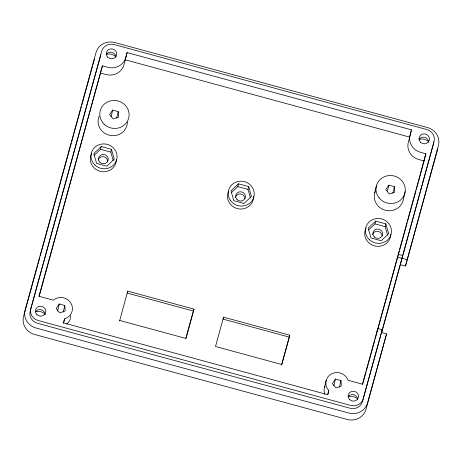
<?xml version="1.0" encoding="UTF-8"?>
<svg xmlns="http://www.w3.org/2000/svg" width="462" height="462" viewBox="0 0 462 462"><rect width="100%" height="100%" fill="white"/><g stroke="black" fill="none" stroke-linecap="round" stroke-linejoin="round"><path stroke-width="0.69" d="M39.137 296.569L102.425 65.829L107.785 67.285A14.703 13.97 13.4 0 0 125.681 57.675L127.085 52.587L411.469 129.88L409.742 137.127L125.358 59.835L127.085 52.587M57.531 311.226L59.252 303.99L64.813 305.503L65.148 310.984L59.794 312.866L56.15 308.541L59.252 303.99M94.109 155.405L100.56 149.313L101.224 146.529L111.469 149.313L114.27 159.13L106.826 166.164L96.581 163.375L93.78 153.563L101.224 146.529M63.248 312.075L64.813 305.503M111.099 116.643L112.67 110.066L118.226 111.579L118.561 117.065L113.213 118.942L109.569 114.616L112.67 110.066M63.502 323.412L64.599 318.803A11.434 10.863 13.4 0 0 70.877 303.089A11.434 10.863 13.4 0 0 53.332 300.173L38.952 296.263L102.425 65.829M116.661 118.156L118.226 111.579M113.236 160.603L110.805 152.096L111.469 149.313M193.474 311.076L193.942 309.113L127.731 291.118L127.264 293.081L193.474 311.076L185.961 338.357M231.26 192.758L237.763 186.602L238.427 183.818L248.672 186.608L251.472 196.419L244.028 203.453L233.784 200.664L230.983 190.852L238.427 183.818M250.45 197.979L248.007 189.385L248.672 186.608M289.322 337.121L289.79 335.164L223.579 317.169L223.111 319.127L289.322 337.121L281.618 365.09M324.52 387.462L326.247 380.214M374.722 192.908L376.449 185.66M327.864 394.565L328.805 390.609A11.434 10.863 13.4 0 1 331.456 373.914A11.434 10.863 13.4 0 1 348.053 380.272L362.433 384.182L377.766 328.517L382.178 329.718L381.514 332.496L386.561 333.87L365.985 409.43A15.356 14.588 13.4 0 1 347.297 419.467L34.535 334.459A15.356 14.588 13.4 0 1 23.591 316.366L37.578 265.592M333.876 385.631L335.441 379.054L341.002 380.567L341.337 386.053L335.984 387.93L332.34 383.604L335.441 379.054M368.514 229.984L374.965 223.891L375.629 221.113L385.874 223.897L388.675 233.708L381.231 240.742L370.986 237.959L368.185 228.141L375.629 221.113M339.431 387.144L341.002 380.567M387.289 191.707L388.854 185.129L394.415 186.642L394.75 192.128L389.397 194.005L385.753 189.68L388.854 185.129M392.85 193.22L394.415 186.642M387.641 235.181L385.21 226.675L385.874 223.897M405.174 191.655L403.447 198.903A14.703 13.97 13.4 0 1 385.377 210.279A14.703 13.97 13.4 0 1 375.161 191.58M377.766 328.517L377.102 331.3L425.906 153.748L420.541 152.293A14.703 13.97 13.4 0 1 410.065 134.968L411.469 129.88M418.636 181.121L425.906 153.748M381.704 332.686L434.026 141.482A10.129 9.621 13.4 0 0 426.807 129.545L114.05 44.543A10.129 9.621 13.4 0 0 101.721 51.166L30.827 308.529A10.129 9.621 13.4 0 0 38.046 320.466L350.808 405.469A10.129 9.621 13.4 0 0 363.138 398.85L382.178 329.718M400.427 264.709L405.474 266.077L438.409 145.634A15.356 14.588 13.4 0 0 427.466 127.541L114.703 42.533A15.356 14.588 13.4 0 0 96.015 52.57L25.121 309.938A15.356 14.588 13.4 0 0 36.065 328.032L348.827 413.04A15.356 14.588 13.4 0 0 367.521 402.997L386.561 333.87M37.959 264.2L39.876 257.242M40.258 255.85L71.298 143.168M71.679 141.776L73.597 134.817M73.978 133.431L81.451 106.3M81.838 104.909L92.567 65.956M92.949 64.564L94.479 59.003M100.866 54.637L30.169 311.313A10.129 9.621 13.4 0 0 37.387 323.244L350.144 408.246A10.129 9.621 13.4 0 0 362.474 401.628L433.368 144.26A10.129 9.621 13.4 0 0 433.691 141.77M125.358 59.835L123.955 64.923A14.703 13.97 13.4 0 1 106.058 74.532L100.699 73.077M64.599 318.803L63.479 322.874L327.685 394.681L328.805 390.609M119.566 321.044L127.731 291.118M193.942 309.113L185.863 338.438L119.652 320.443M223.579 317.169L215.5 346.494L281.71 364.489L289.79 335.164M409.563 137.763L408.339 142.215A14.703 13.97 13.4 0 0 418.82 159.54L424.18 160.995M362.618 384.488L366.06 371.997M366.441 370.605L368.353 363.663M368.734 362.277L374.855 340.067M375.236 338.681L377.148 331.739M377.529 330.347L399.324 251.224M399.705 249.838L407.161 222.771M407.542 221.379L415.956 190.841M416.337 189.455L418.249 182.513M405.474 266.077L436.879 152.062A15.356 14.588 13.4 0 0 437.37 148.828M248.007 189.385L237.763 186.602M100.56 149.313L110.805 152.096M374.965 223.891L385.21 226.675M398.209 254.302L402.621 255.503M397.545 257.08L407.005 259.65M127.385 122.084A14.703 13.97 13.4 0 1 109.91 135.383A14.703 13.97 13.4 0 1 99.111 116.187M419.56 139.276A9.477 9.003 13.4 0 1 428.701 141.759M106.797 54.268A9.477 9.003 13.4 0 1 115.939 56.757M348.053 396.904A5.226 4.966 13.4 0 1 357.796 399.555M106.179 54.533A5.226 4.966 13.4 0 1 115.927 57.184M36.053 311.602A9.477 9.003 13.4 0 1 45.097 314.166M418.942 139.536A5.226 4.966 13.4 0 1 428.684 142.186M324.815 394.282A11.434 10.863 13.4 0 1 325.005 386.168M35.291 311.902A5.226 4.966 13.4 0 1 45.033 314.547M348.666 396.644A9.477 9.003 13.4 0 1 357.813 399.128M70.397 318.399A11.434 10.863 13.4 0 1 66.655 324.116M70.709 315.656A11.434 10.863 13.4 0 1 70.547 317.723M235.32 197.291A4.903 4.655 13.4 0 1 244.941 198.654M372.522 234.581A4.903 4.655 13.4 0 1 382.143 235.943M98.117 160.002A4.903 4.655 13.4 0 1 107.738 161.365M116.349 159.534A13.069 12.416 13.4 0 1 100.346 171.379A13.069 12.416 13.4 0 1 91.667 153.476M390.754 234.118A13.069 12.416 13.4 0 1 374.751 245.957A13.069 12.416 13.4 0 1 366.071 228.061M253.54 196.367A13.069 12.416 13.4 0 1 238.352 208.841A13.069 12.416 13.4 0 1 228.395 191.77M379.1 197.915A14.703 13.97 13.4 0 0 404.244 195.033A14.703 13.97 13.4 0 0 388.554 175.606A14.703 13.97 13.4 0 0 379.1 197.915M104.141 124.186A14.703 13.97 13.4 0 0 128.632 118.307A14.703 13.97 13.4 0 0 110.568 100.86A14.703 13.97 13.4 0 0 104.141 124.186M420.587 142.284A5.226 4.966 13.4 0 0 429.296 140.194A5.226 4.966 13.4 0 0 422.874 133.992A5.226 4.966 13.4 0 0 420.587 142.284M107.831 57.282A5.226 4.966 13.4 0 0 116.54 55.192A5.226 4.966 13.4 0 0 110.112 48.989A5.226 4.966 13.4 0 0 107.831 57.282M36.937 314.651A5.226 4.966 13.4 0 0 45.646 312.56A5.226 4.966 13.4 0 0 39.224 306.358A5.226 4.966 13.4 0 0 36.937 314.651M349.699 399.653A5.226 4.966 13.4 0 0 358.408 397.563A5.226 4.966 13.4 0 0 351.98 391.36A5.226 4.966 13.4 0 0 349.699 399.653M94.866 164.998A13.069 12.416 13.4 0 0 116.638 159.771A13.069 12.416 13.4 0 0 100.577 144.265A13.069 12.416 13.4 0 0 94.866 164.998M369.271 239.582A13.069 12.416 13.4 0 0 391.043 234.355A13.069 12.416 13.4 0 0 374.982 218.844A13.069 12.416 13.4 0 0 369.271 239.582M230.607 200.618A13.069 12.416 13.4 0 0 253.084 199.07A13.069 12.416 13.4 0 0 239.992 181.214A13.069 12.416 13.4 0 0 230.607 200.618M237.127 199.659A4.903 4.655 13.4 0 0 245.293 197.701A4.903 4.655 13.4 0 0 239.27 191.886A4.903 4.655 13.4 0 0 237.127 199.659M99.925 162.37A4.903 4.655 13.4 0 0 108.091 160.412A4.903 4.655 13.4 0 0 102.067 154.597A4.903 4.655 13.4 0 0 99.925 162.37M374.336 236.948A4.903 4.655 13.4 0 0 382.496 234.991A4.903 4.655 13.4 0 0 376.472 229.175A4.903 4.655 13.4 0 0 374.336 236.948"/></g></svg>
